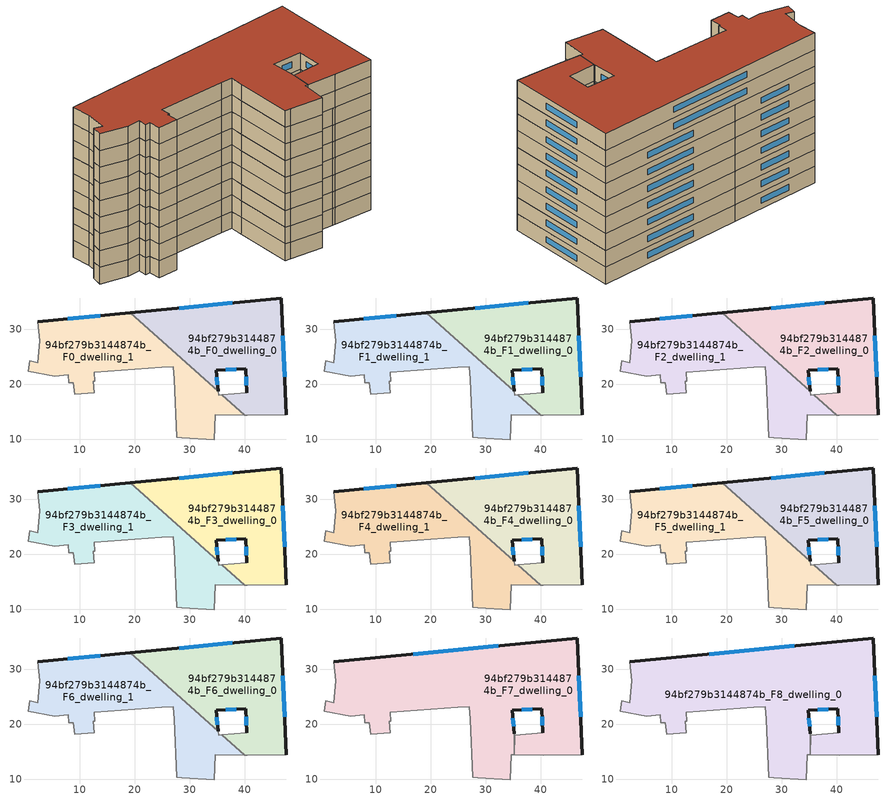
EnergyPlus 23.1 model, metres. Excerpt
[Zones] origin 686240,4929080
94bf279b3144874b_F0_dwelling_0
 floor ground (EU_floor_Construction): 46.68,35.66 47.5,14.45 40.49,14.31 40.01,14.32 35.85,18.04 40.36,18.42 40.21,22.78 34.78,22.5 35.16,18.66 19.16,32.96 z0
 wall outside (EU_wall_Construction): 35.16,18.66 34.78,22.5 40.21,22.78 40.36,18.42 / 47.5,14.45 46.68,35.66 19.16,32.96 z0:3
 wall adiabatic (EU_wall_Construction): 40.36,18.42 35.85,18.04 40.01,14.32 40.49,14.31 47.5,14.45 z0:3
 wall to 94bf279b3144874b_F0_dwelling_1 (EU_wall_Construction): 19.16,32.96 35.15,18.66 z0:3
 window (EU_Window_Construction): 40.26,21.36 40.31,19.84 / 36.55,22.59 38.45,22.69 / 35.03,19.91 34.9,21.25 / 37.73,34.78 28.11,33.84 / 47.23,21.35 46.95,28.76 z0.98:2.02
94bf279b3144874b_F0_dwelling_1
 floor ground (EU_floor_Construction): 35.16,18.66 35.22,17.99 35.85,18.04 40.01,14.32 34.66,14.4 34.48,9.84 28.56,10.24 27.59,10.35 27.16,20.87 27.02,23.18 24.89,23.06 12.63,22.2 12.74,20.56 12.46,20.54 12.61,18.47 9.03,18.2 8.78,20.28 7.94,20.22 7.85,21.72 5.45,21.44 0.56,22.35 0.92,24.3 2.33,23.91 2.72,27.92 2.34,31.31 19.16,32.96 z0
 wall outside (EU_wall_Construction): 19.16,32.96 2.34,31.31 z0:3
 wall adiabatic (EU_wall_Construction): 2.34,31.31 2.72,27.92 2.33,23.91 0.92,24.3 0.56,22.35 5.45,21.44 7.85,21.72 7.94,20.22 8.78,20.28 9.03,18.2 12.61,18.47 12.46,20.54 12.74,20.56 12.63,22.2 24.89,23.06 27.02,23.18 27.16,20.87 27.59,10.35 28.56,10.24 34.48,9.84 34.66,14.4 40.01,14.32 35.85,18.04 35.22,17.99 35.16,18.66 z0:3
 window (EU_Window_Construction): 13.69,32.43 7.81,31.85 z0.98:2.02
94bf279b3144874b_F1_dwelling_0
 floor to 94bf279b3144874b_F0_dwelling_0 (EU_floor_Construction): 46.68,35.66 47.5,14.45 40.49,14.31 40.01,14.32 35.85,18.04 40.36,18.42 40.21,22.78 34.78,22.5 35.15,18.66 19.16,32.96 z3
 wall outside (EU_wall_Construction): 35.16,18.66 34.78,22.5 40.21,22.78 40.36,18.42 / 47.5,14.45 46.68,35.66 19.16,32.96 z3:6
 wall adiabatic (EU_wall_Construction): 40.36,18.42 35.85,18.04 40.01,14.32 40.49,14.31 47.5,14.45 z3:6
 wall to 94bf279b3144874b_F1_dwelling_1 (EU_wall_Construction): 19.16,32.96 35.15,18.66 z3:6
 window (EU_Window_Construction): 40.26,21.36 40.31,19.84 / 36.55,22.59 38.45,22.69 / 35.03,19.91 34.9,21.25 / 37.73,34.78 28.11,33.84 / 47.23,21.35 46.95,28.76 z3.98:5.02
94bf279b3144874b_F1_dwelling_1
 floor to 94bf279b3144874b_F0_dwelling_1 (EU_floor_Construction): 35.15,18.66 35.22,17.99 35.85,18.04 40.01,14.32 34.66,14.4 34.48,9.84 28.56,10.24 27.59,10.35 27.16,20.87 27.02,23.18 24.89,23.06 12.63,22.2 12.74,20.56 12.46,20.54 12.61,18.47 9.03,18.2 8.78,20.28 7.94,20.22 7.85,21.72 5.45,21.44 0.56,22.35 0.92,24.3 2.33,23.91 2.72,27.92 2.34,31.31 19.16,32.96 z3
 wall outside (EU_wall_Construction): 19.16,32.96 2.34,31.31 z3:6
 wall adiabatic (EU_wall_Construction): 2.34,31.31 2.72,27.92 2.33,23.91 0.92,24.3 0.56,22.35 5.45,21.44 7.85,21.72 7.94,20.22 8.78,20.28 9.03,18.2 12.61,18.47 12.46,20.54 12.74,20.56 12.63,22.2 24.89,23.06 27.02,23.18 27.16,20.87 27.59,10.35 28.56,10.24 34.48,9.84 34.66,14.4 40.01,14.32 35.85,18.04 35.22,17.99 35.16,18.66 z3:6
 window (EU_Window_Construction): 13.69,32.43 7.81,31.85 z3.98:5.02
94bf279b3144874b_F2_dwelling_0
 floor to 94bf279b3144874b_F1_dwelling_0 (EU_floor_Construction): 46.68,35.66 47.5,14.45 40.49,14.31 40.01,14.32 35.85,18.04 40.36,18.42 40.21,22.78 34.78,22.5 35.15,18.66 19.16,32.96 z6
 wall outside (EU_wall_Construction): 35.16,18.66 34.78,22.5 40.21,22.78 40.36,18.42 / 47.5,14.45 46.68,35.66 19.16,32.96 z6:9
 wall adiabatic (EU_wall_Construction): 40.36,18.42 35.85,18.04 40.01,14.32 40.49,14.31 47.5,14.45 z6:9
 wall to 94bf279b3144874b_F2_dwelling_1 (EU_wall_Construction): 19.16,32.96 35.15,18.66 z6:9
 window (EU_Window_Construction): 40.26,21.36 40.31,19.84 / 36.55,22.59 38.45,22.69 / 35.03,19.91 34.9,21.25 / 37.73,34.78 28.11,33.84 / 47.23,21.35 46.95,28.76 z6.98:8.02
94bf279b3144874b_F2_dwelling_1
 floor to 94bf279b3144874b_F1_dwelling_1 (EU_floor_Construction): 35.15,18.66 35.22,17.99 35.85,18.04 40.01,14.32 34.66,14.4 34.48,9.84 28.56,10.24 27.59,10.35 27.16,20.87 27.02,23.18 24.89,23.06 12.63,22.2 12.74,20.56 12.46,20.54 12.61,18.47 9.03,18.2 8.78,20.28 7.94,20.22 7.85,21.72 5.45,21.44 0.56,22.35 0.92,24.3 2.33,23.91 2.72,27.92 2.34,31.31 19.16,32.96 z6
 wall outside (EU_wall_Construction): 19.16,32.96 2.34,31.31 z6:9
 wall adiabatic (EU_wall_Construction): 2.34,31.31 2.72,27.92 2.33,23.91 0.92,24.3 0.56,22.35 5.45,21.44 7.85,21.72 7.94,20.22 8.78,20.28 9.03,18.2 12.61,18.47 12.46,20.54 12.74,20.56 12.63,22.2 24.89,23.06 27.02,23.18 27.16,20.87 27.59,10.35 28.56,10.24 34.48,9.84 34.66,14.4 40.01,14.32 35.85,18.04 35.22,17.99 35.16,18.66 z6:9
 window (EU_Window_Construction): 13.69,32.43 7.81,31.85 z6.98:8.02
94bf279b3144874b_F3_dwelling_0
 floor to 94bf279b3144874b_F2_dwelling_0 (EU_floor_Construction): 46.68,35.66 47.5,14.45 40.49,14.31 40.01,14.32 35.85,18.04 40.36,18.42 40.21,22.78 34.78,22.5 35.15,18.66 19.16,32.96 z9
 wall outside (EU_wall_Construction): 35.16,18.66 34.78,22.5 40.21,22.78 40.36,18.42 / 47.5,14.45 46.68,35.66 19.16,32.96 z9:12
 wall adiabatic (EU_wall_Construction): 40.36,18.42 35.85,18.04 40.01,14.32 40.49,14.31 47.5,14.45 z9:12
 wall to 94bf279b3144874b_F3_dwelling_1 (EU_wall_Construction): 19.16,32.96 35.15,18.66 z9:12
 window (EU_Window_Construction): 40.26,21.36 40.31,19.84 / 36.55,22.59 38.45,22.69 / 35.03,19.91 34.9,21.25 / 37.73,34.78 28.11,33.84 / 47.23,21.35 46.95,28.76 z9.98:11.02
94bf279b3144874b_F3_dwelling_1
 floor to 94bf279b3144874b_F2_dwelling_1 (EU_floor_Construction): 35.15,18.66 35.22,17.99 35.85,18.04 40.01,14.32 34.66,14.4 34.48,9.84 28.56,10.24 27.59,10.35 27.16,20.87 27.02,23.18 24.89,23.06 12.63,22.2 12.74,20.56 12.46,20.54 12.61,18.47 9.03,18.2 8.78,20.28 7.94,20.22 7.85,21.72 5.45,21.44 0.56,22.35 0.92,24.3 2.33,23.91 2.72,27.92 2.34,31.31 19.16,32.96 z9
 wall outside (EU_wall_Construction): 19.16,32.96 2.34,31.31 z9:12
 wall adiabatic (EU_wall_Construction): 2.34,31.31 2.72,27.92 2.33,23.91 0.92,24.3 0.56,22.35 5.45,21.44 7.85,21.72 7.94,20.22 8.78,20.28 9.03,18.2 12.61,18.47 12.46,20.54 12.74,20.56 12.63,22.2 24.89,23.06 27.02,23.18 27.16,20.87 27.59,10.35 28.56,10.24 34.48,9.84 34.66,14.4 40.01,14.32 35.85,18.04 35.22,17.99 35.16,18.66 z9:12
 window (EU_Window_Construction): 13.69,32.43 7.81,31.85 z9.98:11.02
94bf279b3144874b_F4_dwelling_0
 floor to 94bf279b3144874b_F3_dwelling_0 (EU_floor_Construction): 46.68,35.66 47.5,14.45 40.49,14.31 40.01,14.32 35.85,18.04 40.36,18.42 40.21,22.78 34.78,22.5 35.15,18.66 19.16,32.96 z12
 wall outside (EU_wall_Construction): 35.16,18.66 34.78,22.5 40.21,22.78 40.36,18.42 / 47.5,14.45 46.68,35.66 19.16,32.96 z12:15
 wall adiabatic (EU_wall_Construction): 40.36,18.42 35.85,18.04 40.01,14.32 40.49,14.31 47.5,14.45 z12:15
 wall to 94bf279b3144874b_F4_dwelling_1 (EU_wall_Construction): 19.16,32.96 35.15,18.66 z12:15
 window (EU_Window_Construction): 40.26,21.36 40.31,19.84 / 36.55,22.59 38.45,22.69 / 35.03,19.91 34.9,21.25 / 37.73,34.78 28.11,33.84 / 47.23,21.35 46.95,28.76 z12.98:14.02
94bf279b3144874b_F4_dwelling_1
 floor to 94bf279b3144874b_F3_dwelling_1 (EU_floor_Construction): 35.15,18.66 35.22,17.99 35.85,18.04 40.01,14.32 34.66,14.4 34.48,9.84 28.56,10.24 27.59,10.35 27.16,20.87 27.02,23.18 24.89,23.06 12.63,22.2 12.74,20.56 12.46,20.54 12.61,18.47 9.03,18.2 8.78,20.28 7.94,20.22 7.85,21.72 5.45,21.44 0.56,22.35 0.92,24.3 2.33,23.91 2.72,27.92 2.34,31.31 19.16,32.96 z12
 wall outside (EU_wall_Construction): 19.16,32.96 2.34,31.31 z12:15
 wall adiabatic (EU_wall_Construction): 2.34,31.31 2.72,27.92 2.33,23.91 0.92,24.3 0.56,22.35 5.45,21.44 7.85,21.72 7.94,20.22 8.78,20.28 9.03,18.2 12.61,18.47 12.46,20.54 12.74,20.56 12.63,22.2 24.89,23.06 27.02,23.18 27.16,20.87 27.59,10.35 28.56,10.24 34.48,9.84 34.66,14.4 40.01,14.32 35.85,18.04 35.22,17.99 35.16,18.66 z12:15
 window (EU_Window_Construction): 13.69,32.43 7.81,31.85 z12.98:14.02
94bf279b3144874b_F5_dwelling_0
 floor to 94bf279b3144874b_F4_dwelling_0 (EU_floor_Construction): 46.68,35.66 47.5,14.45 40.49,14.31 40.01,14.32 35.85,18.04 40.36,18.42 40.21,22.78 34.78,22.5 35.15,18.66 19.16,32.96 z15
 wall outside (EU_wall_Construction): 35.16,18.66 34.78,22.5 40.21,22.78 40.36,18.42 / 47.5,14.45 46.68,35.66 19.16,32.96 z15:18
 wall adiabatic (EU_wall_Construction): 40.36,18.42 35.85,18.04 40.01,14.32 40.49,14.31 47.5,14.45 z15:18
 wall to 94bf279b3144874b_F5_dwelling_1 (EU_wall_Construction): 19.16,32.96 35.15,18.66 z15:18
 window (EU_Window_Construction): 40.26,21.36 40.31,19.84 / 36.55,22.59 38.45,22.69 / 35.03,19.91 34.9,21.25 / 37.73,34.78 28.11,33.84 / 47.23,21.35 46.95,28.76 z15.98:17.02
94bf279b3144874b_F5_dwelling_1
 floor to 94bf279b3144874b_F4_dwelling_1 (EU_floor_Construction): 35.15,18.66 35.22,17.99 35.85,18.04 40.01,14.32 34.66,14.4 34.48,9.84 28.56,10.24 27.59,10.35 27.16,20.87 27.02,23.18 24.89,23.06 12.63,22.2 12.74,20.56 12.46,20.54 12.61,18.47 9.03,18.2 8.78,20.28 7.94,20.22 7.85,21.72 5.45,21.44 0.56,22.35 0.92,24.3 2.33,23.91 2.72,27.92 2.34,31.31 19.16,32.96 z15
 wall outside (EU_wall_Construction): 19.16,32.96 2.34,31.31 z15:18
 wall adiabatic (EU_wall_Construction): 2.34,31.31 2.72,27.92 2.33,23.91 0.92,24.3 0.56,22.35 5.45,21.44 7.85,21.72 7.94,20.22 8.78,20.28 9.03,18.2 12.61,18.47 12.46,20.54 12.74,20.56 12.63,22.2 24.89,23.06 27.02,23.18 27.16,20.87 27.59,10.35 28.56,10.24 34.48,9.84 34.66,14.4 40.01,14.32 35.85,18.04 35.22,17.99 35.16,18.66 z15:18
 window (EU_Window_Construction): 13.69,32.43 7.81,31.85 z15.98:17.02
94bf279b3144874b_F6_dwelling_0
 floor to 94bf279b3144874b_F5_dwelling_0 (EU_floor_Construction): 46.68,35.66 47.5,14.45 40.49,14.31 40.01,14.32 35.85,18.04 40.36,18.42 40.21,22.78 34.78,22.5 35.15,18.66 19.16,32.96 z18
 wall outside (EU_wall_Construction): 35.16,18.66 34.78,22.5 40.21,22.78 40.36,18.42 / 47.5,14.45 46.68,35.66 19.16,32.96 z18:21
 wall adiabatic (EU_wall_Construction): 40.36,18.42 35.85,18.04 40.01,14.32 40.49,14.31 47.5,14.45 z18:21
 wall to 94bf279b3144874b_F6_dwelling_1 (EU_wall_Construction): 19.16,32.96 35.15,18.66 z18:21
 window (EU_Window_Construction): 40.26,21.36 40.31,19.84 / 36.55,22.59 38.45,22.69 / 35.03,19.91 34.9,21.25 / 37.73,34.78 28.11,33.84 / 47.23,21.35 46.95,28.76 z18.98:20.02
94bf279b3144874b_F6_dwelling_1
 floor to 94bf279b3144874b_F5_dwelling_1 (EU_floor_Construction): 35.15,18.66 35.22,17.99 35.85,18.04 40.01,14.32 34.66,14.4 34.48,9.84 28.56,10.24 27.59,10.35 27.16,20.87 27.02,23.18 24.89,23.06 12.63,22.2 12.74,20.56 12.46,20.54 12.61,18.47 9.03,18.2 8.78,20.28 7.94,20.22 7.85,21.72 5.45,21.44 0.56,22.35 0.92,24.3 2.33,23.91 2.72,27.92 2.34,31.31 19.16,32.96 z18
 wall outside (EU_wall_Construction): 19.16,32.96 2.34,31.31 z18:21
 wall adiabatic (EU_wall_Construction): 2.34,31.31 2.72,27.92 2.33,23.91 0.92,24.3 0.56,22.35 5.45,21.44 7.85,21.72 7.94,20.22 8.78,20.28 9.03,18.2 12.61,18.47 12.46,20.54 12.74,20.56 12.63,22.2 24.89,23.06 27.02,23.18 27.16,20.87 27.59,10.35 28.56,10.24 34.48,9.84 34.66,14.4 40.01,14.32 35.85,18.04 35.22,17.99 35.16,18.66 z18:21
 window (EU_Window_Construction): 13.69,32.43 7.81,31.85 z18.98:20.02
 roof outside (EU_roof_Construction): 35.19,14.39 35.25,17.99 35.35,18 35.22,17.99 35.17,18.5 35.2,18.21 35.14,14.39 34.66,14.4 z21
94bf279b3144874b_F7_dwelling_0
 floor to 94bf279b3144874b_F6_dwelling_0 (EU_floor_Construction): 46.68,35.66 47.5,14.45 40.49,14.31 40.01,14.32 35.85,18.04 40.36,18.42 40.21,22.78 34.78,22.5 35.15,18.66 19.16,32.96 z21
 floor to 94bf279b3144874b_F6_dwelling_1 (EU_floor_Construction): 27.02,23.18 24.89,23.06 12.63,22.2 12.74,20.56 12.46,20.54 12.61,18.47 9.03,18.2 8.78,20.28 7.94,20.22 7.85,21.72 5.45,21.44 0.56,22.35 0.92,24.3 2.33,23.91 2.72,27.92 2.34,31.31 19.16,32.96 35.15,18.66 35.2,18.21 35.14,14.39 34.66,14.4 34.48,9.84 28.56,10.24 27.59,10.35 27.16,20.87 z21; 40.01,14.32 35.19,14.39 35.25,17.99 35.85,18.04 z21
 wall outside (EU_wall_Construction): 47.5,14.45 46.68,35.66 2.34,31.31 / 35.2,18.21 34.78,22.5 40.21,22.78 40.36,18.42 z21:24
 wall adiabatic (EU_wall_Construction): 2.34,31.31 2.72,27.92 2.33,23.91 0.92,24.3 0.56,22.35 5.45,21.44 7.85,21.72 7.94,20.22 8.78,20.28 9.03,18.2 12.61,18.47 12.46,20.54 12.74,20.56 12.63,22.2 24.89,23.06 27.02,23.18 27.16,20.87 27.59,10.35 28.56,10.24 34.48,9.84 34.66,14.4 35.14,14.39 35.2,18.21 / 40.36,18.42 35.25,17.99 35.19,14.39 40.49,14.31 47.5,14.45 z21:24
 window (EU_Window_Construction): 32.26,34.25 16.76,32.73 / 47.23,21.35 46.95,28.76 / 40.26,21.36 40.31,19.84 / 36.55,22.59 38.45,22.69 / 35.06,19.61 34.92,21.11 z21.98:23.02
94bf279b3144874b_F8_dwelling_0
 floor to 94bf279b3144874b_F7_dwelling_0 (EU_floor_Construction): 46.68,35.66 47.5,14.45 40.49,14.31 35.19,14.39 35.25,17.99 40.36,18.42 40.21,22.78 34.78,22.5 35.2,18.21 35.14,14.39 34.66,14.4 34.48,9.84 28.56,10.24 27.59,10.35 27.16,20.87 27.02,23.18 24.89,23.06 12.63,22.2 12.74,20.56 12.46,20.54 12.61,18.47 9.03,18.2 8.78,20.28 7.94,20.22 7.85,21.72 5.45,21.44 0.56,22.35 0.92,24.3 2.33,23.91 2.72,27.92 2.34,31.31 z24
 wall outside (EU_wall_Construction): 47.5,14.45 46.68,35.66 2.34,31.31 / 35.2,18.21 34.78,22.5 40.21,22.78 40.36,18.42 z24:27
 wall adiabatic (EU_wall_Construction): 2.34,31.31 2.72,27.92 2.33,23.91 0.92,24.3 0.56,22.35 5.45,21.44 7.85,21.72 7.94,20.22 8.78,20.28 9.03,18.2 12.61,18.47 12.46,20.54 12.74,20.56 12.63,22.2 24.89,23.06 27.02,23.18 27.16,20.87 27.59,10.35 28.56,10.24 34.48,9.84 34.66,14.4 35.14,14.39 35.2,18.21 / 40.36,18.42 35.25,17.99 35.19,14.39 40.49,14.31 47.5,14.45 z24:27
 window (EU_Window_Construction): 32.26,34.25 16.76,32.73 / 47.23,21.35 46.95,28.76 / 40.26,21.36 40.31,19.84 / 36.55,22.59 38.45,22.69 / 35.06,19.61 34.92,21.11 z24.98:26.02
 roof outside (EU_roof_Construction): 47.5,14.45 46.68,35.66 2.34,31.31 2.72,27.92 2.33,23.91 0.92,24.3 0.56,22.35 5.45,21.44 7.85,21.72 7.94,20.22 8.78,20.28 9.03,18.2 12.61,18.47 12.46,20.54 12.74,20.56 12.63,22.2 24.89,23.06 27.02,23.18 27.16,20.87 27.59,10.35 28.56,10.24 34.48,9.84 34.66,14.4 35.14,14.39 35.2,18.21 34.78,22.5 40.21,22.78 40.36,18.42 35.25,17.99 35.19,14.39 40.49,14.31 z27
[Building]
EU S2 Campaign: North Axis=0; Terrain=City; Solar Distribution=FullExterior
[Site:Location]
Bologna: Latitude=44.5; Longitude=11.25; Time Zone=1; Elevation=37
[SizingPeriod:WeatherFileDays]
AnnualSizingPeriod: Begin Month=1; Begin Day of Month=1; End Month=12; End Day of Month=31; Day of Week for Start Day=Monday; Use Weather File Daylight Saving Period=No; Use Weather File Rain and Snow Indicators=No
[MATERIAL]
EU_InternalMass_Material: Roughness=MediumRough; Thickness=0.1; Conductivity=1; Density=1800; Specific Heat=900; Thermal Absorptance=0.9; Solar Absorptance=0.7; Visible Absorptance=0.7
[MATERIAL:NOMASS] Roughness=MediumRough; Thermal Absorptance=0.9; Solar Absorptance=0.7; Visible Absorptance=0.7
Name | Thermal Resistance
EU_wall_NoMass | 0.905828
EU_roof_NoMass | 0.37593
EU_floor_NoMass | 0.67114
[WINDOWMATERIAL:SIMPLEGLAZINGSYSTEM]
EU_Window_SimpleGlazing: UFactor=4.52486; Solar Heat Gain Coefficient=0.85; Visible Transmittance=0.85
[CONSTRUCTION]
EU_wall_Construction: EU_wall_NoMass
EU_roof_Construction: EU_roof_NoMass
EU_floor_Construction: EU_floor_NoMass
EU_InternalMass_Construction: EU_InternalMass_Material
EU_Window_Construction: EU_Window_SimpleGlazing
[ZONE] Type=1; Multiplier=1; Ceiling Height=autocalculate; Floor Area=autocalculate; Part of Total Floor Area=Yes
Name | Volume
94bf279b3144874b_F0_dwelling_0; 94bf279b3144874b_F1_dwelling_0; 94bf279b3144874b_F2_dwelling_0; 94bf279b3144874b_F3_dwelling_0; 94bf279b3144874b_F4_dwelling_0; 94bf279b3144874b_F5_dwelling_0; 94bf279b3144874b_F6_dwelling_0 | 1022.56
94bf279b3144874b_F7_dwelling_0 | 2044.56
94bf279b3144874b_F8_dwelling_0 | 2044.57
94bf279b3144874b_F0_dwelling_1; 94bf279b3144874b_F1_dwelling_1; 94bf279b3144874b_F2_dwelling_1; 94bf279b3144874b_F3_dwelling_1; 94bf279b3144874b_F4_dwelling_1; 94bf279b3144874b_F5_dwelling_1; 94bf279b3144874b_F6_dwelling_1 | 1022.57
[INTERNALMASS] Construction=EU_InternalMass_Construction
Name | Zone or ZoneList | Surface Area
94bf279b3144874b_F0_dwelling_0_EU_InternalMass | 94bf279b3144874b_F0_dwelling_0 | 340.854
94bf279b3144874b_F0_dwelling_1_EU_InternalMass | 94bf279b3144874b_F0_dwelling_1 | 340.856
94bf279b3144874b_F1_dwelling_0_EU_InternalMass | 94bf279b3144874b_F1_dwelling_0 | 340.854
94bf279b3144874b_F1_dwelling_1_EU_InternalMass | 94bf279b3144874b_F1_dwelling_1 | 340.856
94bf279b3144874b_F2_dwelling_0_EU_InternalMass | 94bf279b3144874b_F2_dwelling_0 | 340.854
94bf279b3144874b_F2_dwelling_1_EU_InternalMass | 94bf279b3144874b_F2_dwelling_1 | 340.856
94bf279b3144874b_F3_dwelling_0_EU_InternalMass | 94bf279b3144874b_F3_dwelling_0 | 340.854
94bf279b3144874b_F3_dwelling_1_EU_InternalMass | 94bf279b3144874b_F3_dwelling_1 | 340.856
94bf279b3144874b_F4_dwelling_0_EU_InternalMass | 94bf279b3144874b_F4_dwelling_0 | 340.854
94bf279b3144874b_F4_dwelling_1_EU_InternalMass | 94bf279b3144874b_F4_dwelling_1 | 340.856
94bf279b3144874b_F5_dwelling_0_EU_InternalMass | 94bf279b3144874b_F5_dwelling_0 | 340.854
94bf279b3144874b_F5_dwelling_1_EU_InternalMass | 94bf279b3144874b_F5_dwelling_1 | 340.856
94bf279b3144874b_F6_dwelling_0_EU_InternalMass | 94bf279b3144874b_F6_dwelling_0 | 340.854
94bf279b3144874b_F6_dwelling_1_EU_InternalMass | 94bf279b3144874b_F6_dwelling_1 | 340.856
94bf279b3144874b_F7_dwelling_0_EU_InternalMass | 94bf279b3144874b_F7_dwelling_0 | 681.521
94bf279b3144874b_F8_dwelling_0_EU_InternalMass | 94bf279b3144874b_F8_dwelling_0 | 681.521
[OTHEREQUIPMENT] Fuel Type=Electricity; Design Level Calculation Method=Watts/Area; Power per Zone Floor Area=1; Fraction Latent=0; Fraction Radiant=0; Fraction Lost=0; Carbon Dioxide Generation Rate=0; EndUse Subcategory=EU_Step8_InternalGains
Name | Zone or ZoneList or Space or SpaceList | Schedule
EU_Step8_InternalGain_94bf279b3144874b_F0_dwelling_0_f000 | 94bf279b3144874b_F0_dwelling_0 | EU_Step8_GainSchedule_94bf279b3144874b_F0_dwelling_0_f000
EU_Step8_InternalGain_94bf279b3144874b_F0_dwelling_1_f000 | 94bf279b3144874b_F0_dwelling_1 | EU_Step8_GainSchedule_94bf279b3144874b_F0_dwelling_1_f000
EU_Step8_InternalGain_94bf279b3144874b_F1_dwelling_0_f000 | 94bf279b3144874b_F1_dwelling_0 | EU_Step8_GainSchedule_94bf279b3144874b_F1_dwelling_0_f000
EU_Step8_InternalGain_94bf279b3144874b_F1_dwelling_1_f000 | 94bf279b3144874b_F1_dwelling_1 | EU_Step8_GainSchedule_94bf279b3144874b_F1_dwelling_1_f000
EU_Step8_InternalGain_94bf279b3144874b_F2_dwelling_0_f000 | 94bf279b3144874b_F2_dwelling_0 | EU_Step8_GainSchedule_94bf279b3144874b_F2_dwelling_0_f000
EU_Step8_InternalGain_94bf279b3144874b_F2_dwelling_1_f000 | 94bf279b3144874b_F2_dwelling_1 | EU_Step8_GainSchedule_94bf279b3144874b_F2_dwelling_1_f000
EU_Step8_InternalGain_94bf279b3144874b_F3_dwelling_0_f000 | 94bf279b3144874b_F3_dwelling_0 | EU_Step8_GainSchedule_94bf279b3144874b_F3_dwelling_0_f000
EU_Step8_InternalGain_94bf279b3144874b_F3_dwelling_1_f000 | 94bf279b3144874b_F3_dwelling_1 | EU_Step8_GainSchedule_94bf279b3144874b_F3_dwelling_1_f000
EU_Step8_InternalGain_94bf279b3144874b_F4_dwelling_0_f000 | 94bf279b3144874b_F4_dwelling_0 | EU_Step8_GainSchedule_94bf279b3144874b_F4_dwelling_0_f000
EU_Step8_InternalGain_94bf279b3144874b_F4_dwelling_1_f000 | 94bf279b3144874b_F4_dwelling_1 | EU_Step8_GainSchedule_94bf279b3144874b_F4_dwelling_1_f000
EU_Step8_InternalGain_94bf279b3144874b_F5_dwelling_0_f000 | 94bf279b3144874b_F5_dwelling_0 | EU_Step8_GainSchedule_94bf279b3144874b_F5_dwelling_0_f000
EU_Step8_InternalGain_94bf279b3144874b_F5_dwelling_1_f000 | 94bf279b3144874b_F5_dwelling_1 | EU_Step8_GainSchedule_94bf279b3144874b_F5_dwelling_1_f000
EU_Step8_InternalGain_94bf279b3144874b_F6_dwelling_0_f000 | 94bf279b3144874b_F6_dwelling_0 | EU_Step8_GainSchedule_94bf279b3144874b_F6_dwelling_0_f000
EU_Step8_InternalGain_94bf279b3144874b_F6_dwelling_1_f000 | 94bf279b3144874b_F6_dwelling_1 | EU_Step8_GainSchedule_94bf279b3144874b_F6_dwelling_1_f000
EU_Step8_InternalGain_94bf279b3144874b_F7_dwelling_0_f000 | 94bf279b3144874b_F7_dwelling_0 | EU_Step8_GainSchedule_94bf279b3144874b_F7_dwelling_0_f000
EU_Step8_InternalGain_94bf279b3144874b_F8_dwelling_0_f000 | 94bf279b3144874b_F8_dwelling_0 | EU_Step8_GainSchedule_94bf279b3144874b_F8_dwelling_0_f000
[ZONEVENTILATION:DESIGNFLOWRATE] Schedule=EU_AlwaysOn; Design Flow Rate Calculation Method=AirChanges/Hour; Air Changes per Hour=0.73129; Ventilation Type=Natural; Fan Pressure Rise=0; Fan Total Efficiency=1; Constant Term Coefficient=1; Temperature Term Coefficient=0; Velocity Term Coefficient=0; Velocity Squared Term Coefficient=0; Minimum Indoor Temperature=-100; Maximum Indoor Temperature=100; Delta Temperature=-100; Minimum Outdoor Temperature=-100; Maximum Outdoor Temperature=100; Maximum Wind Speed=40
Name | Zone or ZoneList or Space or SpaceList
EU_ConstantAir_94bf279b3144874b_F0_dwelling_0 | 94bf279b3144874b_F0_dwelling_0
EU_ConstantAir_94bf279b3144874b_F0_dwelling_1 | 94bf279b3144874b_F0_dwelling_1
EU_ConstantAir_94bf279b3144874b_F1_dwelling_0 | 94bf279b3144874b_F1_dwelling_0
EU_ConstantAir_94bf279b3144874b_F1_dwelling_1 | 94bf279b3144874b_F1_dwelling_1
EU_ConstantAir_94bf279b3144874b_F2_dwelling_0 | 94bf279b3144874b_F2_dwelling_0
EU_ConstantAir_94bf279b3144874b_F2_dwelling_1 | 94bf279b3144874b_F2_dwelling_1
EU_ConstantAir_94bf279b3144874b_F3_dwelling_0 | 94bf279b3144874b_F3_dwelling_0
EU_ConstantAir_94bf279b3144874b_F3_dwelling_1 | 94bf279b3144874b_F3_dwelling_1
EU_ConstantAir_94bf279b3144874b_F4_dwelling_0 | 94bf279b3144874b_F4_dwelling_0
EU_ConstantAir_94bf279b3144874b_F4_dwelling_1 | 94bf279b3144874b_F4_dwelling_1
EU_ConstantAir_94bf279b3144874b_F5_dwelling_0 | 94bf279b3144874b_F5_dwelling_0
EU_ConstantAir_94bf279b3144874b_F5_dwelling_1 | 94bf279b3144874b_F5_dwelling_1
EU_ConstantAir_94bf279b3144874b_F6_dwelling_0 | 94bf279b3144874b_F6_dwelling_0
EU_ConstantAir_94bf279b3144874b_F6_dwelling_1 | 94bf279b3144874b_F6_dwelling_1
EU_ConstantAir_94bf279b3144874b_F7_dwelling_0 | 94bf279b3144874b_F7_dwelling_0
EU_ConstantAir_94bf279b3144874b_F8_dwelling_0 | 94bf279b3144874b_F8_dwelling_0
[HVACTEMPLATE:THERMOSTAT] Constant Heating Setpoint=20; Constant Cooling Setpoint=50
EU_HeatOnly_94bf279b3144874b_F0_dwelling_0; EU_HeatOnly_94bf279b3144874b_F0_dwelling_1; EU_HeatOnly_94bf279b3144874b_F1_dwelling_0; EU_HeatOnly_94bf279b3144874b_F1_dwelling_1; EU_HeatOnly_94bf279b3144874b_F2_dwelling_0; EU_HeatOnly_94bf279b3144874b_F2_dwelling_1; EU_HeatOnly_94bf279b3144874b_F3_dwelling_0; EU_HeatOnly_94bf279b3144874b_F3_dwelling_1; EU_HeatOnly_94bf279b3144874b_F4_dwelling_0; EU_HeatOnly_94bf279b3144874b_F4_dwelling_1; EU_HeatOnly_94bf279b3144874b_F5_dwelling_0; EU_HeatOnly_94bf279b3144874b_F5_dwelling_1; EU_HeatOnly_94bf279b3144874b_F6_dwelling_0; EU_HeatOnly_94bf279b3144874b_F6_dwelling_1; EU_HeatOnly_94bf279b3144874b_F7_dwelling_0; EU_HeatOnly_94bf279b3144874b_F8_dwelling_0
[HVACTEMPLATE:ZONE:IDEALLOADSAIRSYSTEM] System Availability Schedule=EU_AlwaysOn; Maximum Heating Supply Air Temperature=50; Minimum Cooling Supply Air Temperature=13; Maximum Heating Supply Air Humidity Ratio=0.0156; Minimum Cooling Supply Air Humidity Ratio=0.0077; Heating Limit=NoLimit; Cooling Limit=NoLimit; Heating Availability Schedule=EU_AlwaysOn; Cooling Availability Schedule=EU_CoolingOff; Dehumidification Control Type=ConstantSensibleHeatRatio; Cooling Sensible Heat Ratio=0.7; Dehumidification Setpoint=60; Humidification Control Type=None; Humidification Setpoint=30; Outdoor Air Method=None; Outdoor Air Flow Rate per Person=0.00944; Outdoor Air Flow Rate per Zone Floor Area=0; Outdoor Air Flow Rate per Zone=0; Demand Controlled Ventilation Type=None; Outdoor Air Economizer Type=NoEconomizer; Heat Recovery Type=None; Sensible Heat Recovery Effectiveness=0.7; Latent Heat Recovery Effectiveness=0.65
Name | Template Thermostat
94bf279b3144874b_F0_dwelling_0 | EU_HeatOnly_94bf279b3144874b_F0_dwelling_0
94bf279b3144874b_F0_dwelling_1 | EU_HeatOnly_94bf279b3144874b_F0_dwelling_1
94bf279b3144874b_F1_dwelling_0 | EU_HeatOnly_94bf279b3144874b_F1_dwelling_0
94bf279b3144874b_F1_dwelling_1 | EU_HeatOnly_94bf279b3144874b_F1_dwelling_1
94bf279b3144874b_F2_dwelling_0 | EU_HeatOnly_94bf279b3144874b_F2_dwelling_0
94bf279b3144874b_F2_dwelling_1 | EU_HeatOnly_94bf279b3144874b_F2_dwelling_1
94bf279b3144874b_F3_dwelling_0 | EU_HeatOnly_94bf279b3144874b_F3_dwelling_0
94bf279b3144874b_F3_dwelling_1 | EU_HeatOnly_94bf279b3144874b_F3_dwelling_1
94bf279b3144874b_F4_dwelling_0 | EU_HeatOnly_94bf279b3144874b_F4_dwelling_0
94bf279b3144874b_F4_dwelling_1 | EU_HeatOnly_94bf279b3144874b_F4_dwelling_1
94bf279b3144874b_F5_dwelling_0 | EU_HeatOnly_94bf279b3144874b_F5_dwelling_0
94bf279b3144874b_F5_dwelling_1 | EU_HeatOnly_94bf279b3144874b_F5_dwelling_1
94bf279b3144874b_F6_dwelling_0 | EU_HeatOnly_94bf279b3144874b_F6_dwelling_0
94bf279b3144874b_F6_dwelling_1 | EU_HeatOnly_94bf279b3144874b_F6_dwelling_1
94bf279b3144874b_F7_dwelling_0 | EU_HeatOnly_94bf279b3144874b_F7_dwelling_0
94bf279b3144874b_F8_dwelling_0 | EU_HeatOnly_94bf279b3144874b_F8_dwelling_0
[SIZING:ZONE] Zone Cooling Design Supply Air Temperature Input Method=SupplyAirTemperature; Zone Cooling Design Supply Air Temperature=13; Zone Heating Design Supply Air Temperature Input Method=SupplyAirTemperature; Zone Heating Design Supply Air Temperature=50; Zone Cooling Design Supply Air Humidity Ratio=0.008; Zone Heating Design Supply Air Humidity Ratio=0.008; Cooling Design Air Flow Method=DesignDay; Cooling Design Air Flow Rate=0; Cooling Minimum Air Flow per Zone Floor Area=0.000762; Cooling Minimum Air Flow=0; Cooling Minimum Air Flow Fraction=0.2; Heating Design Air Flow Method=DesignDay; Heating Design Air Flow Rate=0; Heating Maximum Air Flow per Zone Floor Area=0.002032; Heating Maximum Air Flow=0.141576; Heating Maximum Air Flow Fraction=0.3; Account for Dedicated Outdoor Air System=No; Dedicated Outdoor Air System Control Strategy=NeutralSupplyAir; Dedicated Outdoor Air Low Setpoint Temperature for Design=autosize; Dedicated Outdoor Air High Setpoint Temperature for Design=autosize; Zone Load Sizing Method=Sensible Load Only No Latent Load; Zone Latent Cooling Design Supply Air Humidity Ratio Input Method=HumidityRatioDifference; Zone Cooling Design Supply Air Humidity Ratio Difference=0.005; Zone Latent Heating Design Supply Air Humidity Ratio Input Method=HumidityRatioDifference; Zone Humidification Design Supply Air Humidity Ratio Difference=0.005
94bf279b3144874b_F0_dwelling_0; 94bf279b3144874b_F0_dwelling_1; 94bf279b3144874b_F1_dwelling_0; 94bf279b3144874b_F1_dwelling_1; 94bf279b3144874b_F2_dwelling_0; 94bf279b3144874b_F2_dwelling_1; 94bf279b3144874b_F3_dwelling_0; 94bf279b3144874b_F3_dwelling_1; 94bf279b3144874b_F4_dwelling_0; 94bf279b3144874b_F4_dwelling_1; 94bf279b3144874b_F5_dwelling_0; 94bf279b3144874b_F5_dwelling_1; 94bf279b3144874b_F6_dwelling_0; 94bf279b3144874b_F6_dwelling_1; 94bf279b3144874b_F7_dwelling_0; 94bf279b3144874b_F8_dwelling_0
[SCHEDULE:CONSTANT]
Name | Hourly Value
EU_AlwaysOn | 1
EU_CoolingOff | 0
[SCHEDULE:FILE] Column Number=1; Rows to Skip at Top=0; Number of Hours of Data=8760; Column Separator=Comma; Interpolate to Timestep=No; Minutes per Item=60; Adjust Schedule for Daylight Savings=Yes
Name | File
EU_Step8_GainSchedule_94bf279b3144874b_F0_dwelling_0_f000 | ../../schedules/94bf279b3144874b/94bf279b3144874b_F0_dwelling_0_f000_gain.csv
EU_Step8_GainSchedule_94bf279b3144874b_F0_dwelling_1_f000 | ../../schedules/94bf279b3144874b/94bf279b3144874b_F0_dwelling_1_f000_gain.csv
EU_Step8_GainSchedule_94bf279b3144874b_F1_dwelling_0_f000 | ../../schedules/94bf279b3144874b/94bf279b3144874b_F1_dwelling_0_f000_gain.csv
EU_Step8_GainSchedule_94bf279b3144874b_F1_dwelling_1_f000 | ../../schedules/94bf279b3144874b/94bf279b3144874b_F1_dwelling_1_f000_gain.csv
EU_Step8_GainSchedule_94bf279b3144874b_F2_dwelling_0_f000 | ../../schedules/94bf279b3144874b/94bf279b3144874b_F2_dwelling_0_f000_gain.csv
EU_Step8_GainSchedule_94bf279b3144874b_F2_dwelling_1_f000 | ../../schedules/94bf279b3144874b/94bf279b3144874b_F2_dwelling_1_f000_gain.csv
EU_Step8_GainSchedule_94bf279b3144874b_F3_dwelling_0_f000 | ../../schedules/94bf279b3144874b/94bf279b3144874b_F3_dwelling_0_f000_gain.csv
EU_Step8_GainSchedule_94bf279b3144874b_F3_dwelling_1_f000 | ../../schedules/94bf279b3144874b/94bf279b3144874b_F3_dwelling_1_f000_gain.csv
EU_Step8_GainSchedule_94bf279b3144874b_F4_dwelling_0_f000 | ../../schedules/94bf279b3144874b/94bf279b3144874b_F4_dwelling_0_f000_gain.csv
EU_Step8_GainSchedule_94bf279b3144874b_F4_dwelling_1_f000 | ../../schedules/94bf279b3144874b/94bf279b3144874b_F4_dwelling_1_f000_gain.csv
EU_Step8_GainSchedule_94bf279b3144874b_F5_dwelling_0_f000 | ../../schedules/94bf279b3144874b/94bf279b3144874b_F5_dwelling_0_f000_gain.csv
EU_Step8_GainSchedule_94bf279b3144874b_F5_dwelling_1_f000 | ../../schedules/94bf279b3144874b/94bf279b3144874b_F5_dwelling_1_f000_gain.csv
EU_Step8_GainSchedule_94bf279b3144874b_F6_dwelling_0_f000 | ../../schedules/94bf279b3144874b/94bf279b3144874b_F6_dwelling_0_f000_gain.csv
EU_Step8_GainSchedule_94bf279b3144874b_F6_dwelling_1_f000 | ../../schedules/94bf279b3144874b/94bf279b3144874b_F6_dwelling_1_f000_gain.csv
EU_Step8_GainSchedule_94bf279b3144874b_F7_dwelling_0_f000 | ../../schedules/94bf279b3144874b/94bf279b3144874b_F7_dwelling_0_f000_gain.csv
EU_Step8_GainSchedule_94bf279b3144874b_F8_dwelling_0_f000 | ../../schedules/94bf279b3144874b/94bf279b3144874b_F8_dwelling_0_f000_gain.csv
